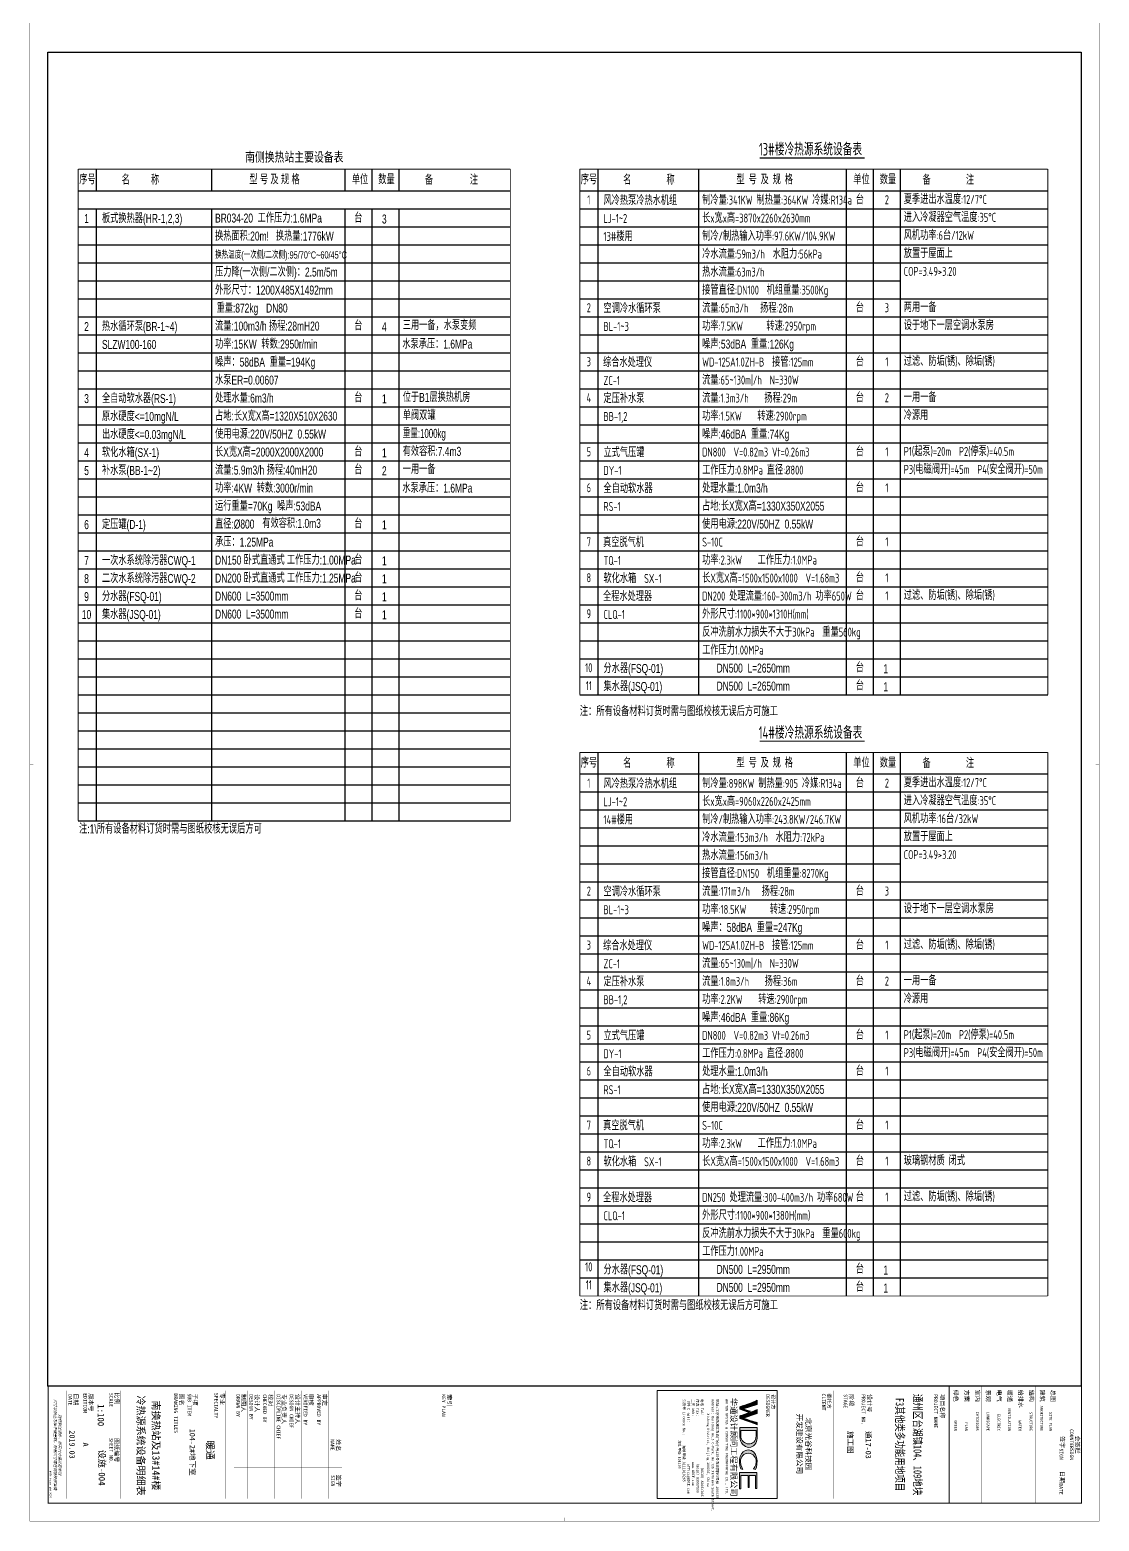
# Model space of a CAD drawing. Extents: x -253824 to 107923, y -224968 to 180578.
# Drawn here: x -79694 to -20289, y -26327 to 56524 of the extents above; entities that cross this region are included whole.
import ezdxf
from ezdxf.enums import TextEntityAlignment as Align

# ---------------------------------------------------------------- set-up
doc = ezdxf.new("R2010")
doc.units = 0
doc.header["$LTSCALE"] = 1000
doc.header["$MEASUREMENT"] = 0
doc.layers.get('0').update_dxf_attribs({"linetype": 'CONTINUOUS'})
doc.layers.get('Defpoints').update_dxf_attribs({"linetype": 'CONTINUOUS'})
for name, color, linetype in [('$0$PUB_TEXT', 7, 'CONTINUOUS'), ('00-风量计算', 6, 'CONTINUOUS'), ('ACS_COM', 7, 'CONTINUOUS'), ('字', 7, 'CONTINUOUS'), ('建筑图名', 5, 'CONTINUOUS')]:
    doc.layers.add(name, color=color, linetype=linetype)
doc.styles.add('$0$华文细黑', font='STXIHEI.TTF', dxfattribs={"height": 10})
doc.styles.add('HZF', font='ros.shx', dxfattribs={"width": 0.75, "bigfont": 'jd.shx'})
doc.styles.get("Standard").update_dxf_attribs({"font": 'ros.shx', "width": 0.75, "bigfont": 'jd.shx'})
doc.styles.add('华文细黑', font='STXIHEI.TTF', dxfattribs={"height": 10})
doc.styles.add('图签信息$0$hwxh', font='STXIHEI.TTF')
doc.styles.add('图签信息$0$华文细黑', font='STXIHEI.TTF', dxfattribs={"height": 10})
doc.styles.add('等高', font='ros1.shx', dxfattribs={"width": 0.7, "bigfont": 'jd.shx'})

# ---------------------------------------------------------------- blocks, each defined once
blk = doc.blocks.new('图框-A1')
for points, const_width in [([(0, 0), (841, 0), (841, 594), (0, 594)], 0.05), ([(766, 584), (25, 584), (25, 10), (766, 10)], 0.5)]:
    blk.add_lwpolyline(points, close=True, dxfattribs=dict(const_width=const_width))
at = {"const_width": 0.05}
for points in [[(420.5, 594), (420.5, 592)], [(0, 297), (2, 297)], [(841, 297), (839, 297)], [(420.5, 0), (420.5, 2)]]:
    blk.add_lwpolyline(points, dxfattribs=at)
blk = doc.blocks.new('图签信息$0$WDCE Copyright200X')
at = {"const_width": 0.016}
blk.add_lwpolyline([(-10.6, 1.26, 1), (-11.4, 1.26, 1)], format="xyb", close=True, dxfattribs=at)
at = {"style": '图签信息$0$华文细黑'}
for s, p in [('WDCE ', (-11.46, 0.5)), ('     Copyright ', (-3.51, 0.5))]:
    blk.add_text(s, height=1, dxfattribs=at).set_placement(p, align=Align.BOTTOM_RIGHT)
blk.add_text('c', height=0.6, dxfattribs=at).set_placement((-11.04, 1.35), align=Align.MIDDLE_CENTER)
blk.add_attdef('200X', text='', height=1, dxfattribs=at).set_placement((-0.45, 0.5), align=Align.BOTTOM_RIGHT)
blk = doc.blocks.new('图签信息$0$logo2')
h = blk.add_hatch(color=7)
h.paths.add_polyline_path([(19.02, -7.36), (15.84, -7.36), (15.84, -3.97), (18.97, -3.97), (18.97, -4.24), (16.46, -4.24), (16.46, -5.45), (18.81, -5.45), (18.81, -5.69), (16.47, -5.69), (16.47, -7.12), (19.02, -7.12)])
edge = h.paths.add_edge_path()
edge.add_spline(control_points=[(15.26, -4.21), (15.26, -4.21), (15.13, -4.65), (15.13, -4.65), (15.13, -4.65), (14.62, -4.1), (13.73, -4.1), (13.04, -4.1), (12.07, -4.54), (12.08, -5.62), (12.08, -6.49), (12.77, -7.16), (13.73, -7.17), (14.66, -7.17), (15.23, -6.68), (15.23, -6.68), (15.23, -6.68), (15.16, -7.11), (15.16, -7.11), (13.63, -7.7), (11.42, -7.29), (11.41, -5.64), (11.4, -3.72), (14.16, -3.66), (15.26, -4.21)], knot_values=[0, 0, 0, 0, 1, 1, 1, 2, 2, 2, 3, 3, 3, 4, 4, 4, 5, 5, 5, 6, 6, 6, 7, 7, 7, 8, 8, 8, 8], degree=3, periodic=0)
edge = h.paths.add_edge_path(flags=16)
edge.add_spline(control_points=[(10.23, -5.57), (10.23, -5.16), (10.12, -4.83), (9.9, -4.58), (9.63, -4.27), (9.23, -4.12), (8.69, -4.12), (8.69, -4.12), (7.64, -4.12), (7.64, -4.12), (7.64, -4.12), (7.64, -7.1), (7.64, -7.1), (7.64, -7.1), (8.66, -7.1), (8.66, -7.1), (9.13, -7.1), (9.52, -6.93), (9.82, -6.6), (10.09, -6.31), (10.23, -5.96), (10.23, -5.57)], knot_values=[0, 0, 0, 0, 1, 1, 1, 2, 2, 2, 3, 3, 3, 4, 4, 4, 5, 5, 5, 6, 6, 6, 7, 7, 7, 7], degree=3, periodic=0)
edge = h.paths.add_edge_path()
edge.add_spline(control_points=[(10.92, -5.51), (10.92, -5.96), (10.72, -6.37), (10.34, -6.72), (9.92, -7.1), (9.41, -7.29), (8.82, -7.29), (8.82, -7.29), (7.03, -7.29), (7.03, -7.29), (7.03, -7.29), (7.03, -3.92), (7.03, -3.92), (7.03, -3.92), (9.1, -3.92), (9.1, -3.92), (9.59, -3.92), (10.01, -4.06), (10.36, -4.34), (10.73, -4.64), (10.92, -5.03), (10.92, -5.51)], knot_values=[0, 0, 0, 0, 1, 1, 1, 2, 2, 2, 3, 3, 3, 4, 4, 4, 5, 5, 5, 6, 6, 6, 7, 7, 7, 7], degree=3, periodic=0)
at = {"lineweight": 0}
blk.add_lwpolyline([(19.02, -7.36), (15.84, -7.36), (15.84, -3.97), (18.97, -3.97), (18.97, -4.24), (16.46, -4.24), (16.46, -5.45), (18.81, -5.45), (18.81, -5.69), (16.47, -5.69), (16.47, -7.12), (19.02, -7.12), (19.02, -7.36)], dxfattribs=at)
for points, knots in [([(10.92, -5.51), (10.92, -5.96), (10.72, -6.37), (10.34, -6.72), (9.92, -7.1), (9.41, -7.29), (8.82, -7.29), (8.82, -7.29), (7.03, -7.29), (7.03, -7.29), (7.03, -7.29), (7.03, -3.92), (7.03, -3.92), (7.03, -3.92), (9.1, -3.92), (9.1, -3.92), (9.59, -3.92), (10.01, -4.06), (10.36, -4.34), (10.73, -4.64), (10.92, -5.03), (10.92, -5.51)], [0, 0, 0, 0, 1, 1, 1, 2, 2, 2, 3, 3, 3, 4, 4, 4, 5, 5, 5, 6, 6, 6, 7, 7, 7, 7]), ([(10.23, -5.57), (10.23, -5.16), (10.12, -4.83), (9.9, -4.58), (9.63, -4.27), (9.23, -4.12), (8.69, -4.12), (8.69, -4.12), (7.64, -4.12), (7.64, -4.12), (7.64, -4.12), (7.64, -7.1), (7.64, -7.1), (7.64, -7.1), (8.66, -7.1), (8.66, -7.1), (9.13, -7.1), (9.52, -6.93), (9.82, -6.6), (10.09, -6.31), (10.23, -5.96), (10.23, -5.57)], [0, 0, 0, 0, 1, 1, 1, 2, 2, 2, 3, 3, 3, 4, 4, 4, 5, 5, 5, 6, 6, 6, 7, 7, 7, 7]), ([(15.26, -4.21), (15.26, -4.21), (15.13, -4.65), (15.13, -4.65), (15.13, -4.65), (14.62, -4.1), (13.73, -4.1), (13.04, -4.1), (12.07, -4.54), (12.08, -5.62), (12.08, -6.49), (12.77, -7.16), (13.73, -7.17), (14.66, -7.17), (15.23, -6.68), (15.23, -6.68), (15.23, -6.68), (15.16, -7.11), (15.16, -7.11), (13.63, -7.7), (11.42, -7.29), (11.41, -5.64), (11.4, -3.72), (14.16, -3.66), (15.26, -4.21)], [0, 0, 0, 0, 1, 1, 1, 2, 2, 2, 3, 3, 3, 4, 4, 4, 5, 5, 5, 6, 6, 6, 7, 7, 7, 8, 8, 8, 8])]:
    blk.add_open_spline(points, degree=3, knots=knots, dxfattribs=at)
blk = doc.blocks.new('图签信息$0$logo1')
h = blk.add_hatch(color=8)
edge = h.paths.add_edge_path()
edge.add_spline(control_points=[(3.86, -5.21), (3.63, -5.88), (3.39, -6.56), (3.39, -6.56), (3.39, -6.56), (2.5, -3.91), (2.5, -3.91), (2.5, -3.91), (1.8, -3.91), (1.69, -3.91), (2.02, -4.39), (2.95, -7.27), (2.95, -7.27), (2.95, -7.27), (3.44, -7.27), (3.44, -7.27), (3.44, -7.27), (4.03, -5.66), (4.03, -5.66), (4.03, -5.66), (3.86, -5.21), (3.86, -5.21)], knot_values=[0, 0, 0, 0, 1, 1, 1, 2, 2, 2, 3, 3, 3, 4, 4, 4, 5, 5, 5, 6, 6, 6, 7, 7, 7, 7], degree=3, periodic=0)
h = blk.add_hatch(color=7)
edge = h.paths.add_edge_path()
edge.add_spline(control_points=[(6.04, -3.91), (6.09, -4.1), (5.2, -6.56), (5.2, -6.56), (5.2, -6.56), (4.3, -3.91), (4.3, -3.91), (4.3, -3.91), (3.6, -3.91), (3.49, -3.91), (3.82, -4.39), (4.75, -7.27), (4.75, -7.27), (4.75, -7.27), (5.24, -7.27), (5.24, -7.27), (5.24, -7.27), (6.33, -4.3), (6.33, -4.3), (6.33, -4.3), (6.48, -3.91), (6.48, -3.91), (6.48, -3.91), (6.21, -3.91), (6.04, -3.91)], knot_values=[0, 0, 0, 0, 1, 1, 1, 2, 2, 2, 3, 3, 3, 4, 4, 4, 5, 5, 5, 6, 6, 6, 7, 7, 7, 8, 8, 8, 8], degree=3, periodic=0)
at = {"color": 8, "lineweight": 0}
blk.add_open_spline([(3.86, -5.21), (3.63, -5.88), (3.39, -6.56), (3.39, -6.56), (3.39, -6.56), (2.5, -3.91), (2.5, -3.91), (2.5, -3.91), (1.8, -3.91), (1.69, -3.91), (2.02, -4.39), (2.95, -7.27), (2.95, -7.27), (2.95, -7.27), (3.44, -7.27), (3.44, -7.27), (3.44, -7.27), (4.03, -5.66), (4.03, -5.66), (4.03, -5.66), (3.86, -5.21), (3.86, -5.21)], degree=3, knots=[0, 0, 0, 0, 1, 1, 1, 2, 2, 2, 3, 3, 3, 4, 4, 4, 5, 5, 5, 6, 6, 6, 7, 7, 7, 7], dxfattribs=at)
at = {"lineweight": 0}
blk.add_open_spline([(6.04, -3.91), (6.09, -4.1), (5.2, -6.56), (5.2, -6.56), (5.2, -6.56), (4.3, -3.91), (4.3, -3.91), (4.3, -3.91), (3.6, -3.91), (3.49, -3.91), (3.82, -4.39), (4.75, -7.27), (4.75, -7.27), (4.75, -7.27), (5.24, -7.27), (5.24, -7.27), (5.24, -7.27), (6.33, -4.3), (6.33, -4.3), (6.33, -4.3), (6.48, -3.91), (6.48, -3.91), (6.48, -3.91), (6.21, -3.91), (6.04, -3.91)], degree=3, knots=[0, 0, 0, 0, 1, 1, 1, 2, 2, 2, 3, 3, 3, 4, 4, 4, 5, 5, 5, 6, 6, 6, 7, 7, 7, 8, 8, 8, 8], dxfattribs=at)
blk.add_blockref('图签信息$0$logo2', (0, 0))
blk = doc.blocks.new('图签信息$0$时间-logo')
at = {"layer": 'Defpoints', "lineweight": 0}
blk.add_lwpolyline([(0, -23.46), (-21.17, -23.46), (-21.17, 0), (0, 0), (0, -23.46)], dxfattribs=at)
blk.add_blockref('图签信息$0$logo1', (-20.97, 0))
at = {"style": '图签信息$0$hwxh'}
for s, height, p in [('华通设计顾问工程有限公司 ', 1.15, (-19.73, -9.05)), ('WALTON DESIGN & CONSULTING ENGINEERING CO., LTD.', 0.5, (-19.5, -10.1)), ('地址:北京市西城区西直门南小街135号西派国际3号楼 100035', 0.5, (-19.48, -11.94)), ('电话 Tel：                        （8610）83957395 ', 0.5, (-19.56, -14.91)), ('Address: Building No.3 C-Park, No.135 Xizhimen South Street, ', 0.47, (-19.48, -12.83)), ('Xicheng District, Beijing 100035, China ', 0.47, (-16.69, -13.72)), ('传真 Fax：                      （8610）83957590 ', 0.5, (-19.48, -15.8)), ('主页 Web：                      www.WDCE.com ', 0.5, (-19.48, -16.69)), ('邮件 E-mail：                    office@WDCE.com ', 0.5, (-19.48, -17.58)), ('资质号 Licence No.：    建筑甲级 A111010265 ', 0.5, (-19.48, -18.47)), ('   规划甲级 101195', 0.5, (-12.6, -19.36))]:
    blk.add_text(s, height=height, dxfattribs=at).set_placement(p)
blk = doc.blocks.new('图签信息')
at = {"const_width": 0.5}
for points in [[(-65, 574), (-65, 500.5), (0, 500.5), (0, 574)], [(-65, 0), (0, 0), (0, 500.5), (-65, 500.5)]]:
    blk.add_lwpolyline(points, close=True, dxfattribs=at)
at = {"const_width": 0.05}
for points in [[(-65, 566.5), (0, 566.5)], [(-39.14, 566.5), (-39.14, 500.5)], [(-19.1, 566.5), (-19.1, 500.5)], [(-65, 560.5), (0, 560.5)], [(-65, 554.5), (0, 554.5)], [(-65, 548.5), (0, 548.5)], [(-65, 542.5), (0, 542.5)], [(-65, 536.5), (0, 536.5)], [(-65, 530.5), (0, 530.5)], [(-65, 524.5), (0, 524.5)], [(-65, 518.5), (0, 518.5)], [(-65, 512.5), (0, 512.5)], [(-65, 512.5), (0, 512.5)], [(-65, 506.5), (0, 506.5)], [(-65, 500.5), (0, 500.5)], [(-62.5, 450.87), (-2.5, 450.87)], [(-62.5, 440.87), (-2.5, 440.87)], [(-2.5, 407.85), (-2.5, 436.12), (-62.5, 436.12), (-62.5, 407.85)], [(-62.5, 407.85), (-2.5, 407.85)], [(-62.5, 404.92), (-62.5, 227.83)], [(-62.5, 404.92), (-2.5, 404.92)], [(-62.5, 227.83), (-2.5, 227.83), (-2.5, 404.92)], [(-57.5, 338.36), (-7.5, 338.36)], [(-57.5, 288.83), (-7.5, 288.83)], [(-57.5, 234.85), (-7.5, 234.85)], [(-62.5, 227.83), (-2.5, 227.83)], [(-62.5, 217.74), (-2.5, 217.74)], [(-62.5, 103.26), (-2.5, 103.26), (-2.5, 163.26), (-62.5, 163.26), (-62.5, 103.26)], [(-37.5, 163.26), (-37.5, 103.26)], [(-20, 163.26), (-20, 103.26)], [(-62.5, 155.76), (-2.5, 155.76)], [(-62.5, 148.26), (-2.5, 148.26)], [(-62.5, 140.76), (-2.5, 140.76)], [(-62.5, 133.26), (-2.5, 133.26)], [(-62.5, 125.76), (-2.5, 125.76)], [(-62.5, 118.26), (-2.5, 118.26)], [(-62.5, 110.76), (-2.5, 110.76)], [(-62.5, 98.5), (-2.5, 98.5), (-2.5, 10), (-62.5, 10), (-62.5, 98.5)], [(-62.5, 83.5), (-2.5, 83.5)], [(-62.5, 76), (-2.5, 76)], [(-62.5, 40), (-2.5, 40)], [(-37.5, 40), (-37.5, 26)], [(-62.5, 26), (-2.5, 26)], [(-62.5, 18), (-2.5, 18)]]:
    blk.add_lwpolyline(points, dxfattribs=at)
at = {"ltscale": 0.001, "xscale": 2.834689937531525, "yscale": 2.834689937531525, "zscale": 2.834689937531525}
blk.add_blockref('图签信息$0$时间-logo', (-2.5, 404.92), dxfattribs=at)
blk.add_blockref('图签信息$0$WDCE Copyright200X', (-2.5, 0)).add_auto_attribs({'200X': '2007'})
at = {"style": '图签信息$0$华文细黑'}
for s, height, p in [('会签栏', 2.4, (-32.5, 573)), ('COUNTERSIGN', 2, (-32.5, 569.6))]:
    blk.add_text(s, height=height, dxfattribs=at).set_placement(p, align=Align.TOP_CENTER)
for s, height, p in [('签字', 2.4, (-37.22, 564.63)), ('SIGN', 2, (-30.32, 563.88)), ('日期', 2.4, (-17.79, 564.58)), ('DATE', 2, (-10.96, 563.7)), ('总图', 2.4, (-63, 559.5)), ('结构', 2.4, (-63, 547.5)), ('建筑', 2.4, (-63, 553.5)), ('给排水', 2.4, (-63, 541.5)), ('暖通', 2.4, (-63, 535.5)), ('景观', 2.4, (-63, 523.5)), ('电气', 2.4, (-63, 529.5)), ('室内', 2.4, (-63, 517.5)), ('绿色', 2.4, (-63, 505.5)), ('方案', 2.4, (-63, 511.5)), ('项目名称', 2.4, (-60.5, 498)), ('PROJECT NAME', 2, (-60.5, 494.08)), ('设计号', 2.4, (-60.54, 457.48)), ('PROJECT NO.', 2, (-60.5, 453.97)), ('阶段', 2.4, (-60.5, 447.47)), ('STAGE', 2, (-60.5, 443.97)), ('委托方', 2, (-60.9, 434.86)), ('CLIENT', 2, (-60.9, 431.86)), ('设计方', 2, (-60.5, 403.83)), ('DESIGNER', 2, (-60.5, 400.83)), ('索引', 2.4, (-60.5, 224.14)), ('KEY PLAN', 2, (-60.5, 220.74)), ('姓名', 2.4, (-35.5, 162.47)), ('NAME', 2, (-35.5, 158.96)), ('签字', 2.4, (-15.81, 162.57)), ('SIGN', 2, (-15.5, 159.2)), ('审定', 2.4, (-60.73, 154.81)), ('APPROVED BY', 2, (-60.5, 151.44)), ('审核', 2.4, (-60.95, 147.29)), ('VERIFIED BY', 2, (-60.5, 143.91)), ('设计主持人', 2.4, (-60.68, 139.76)), ('专业负责人', 2.4, (-60.67, 132.26)), ('DESIGN CHIEF', 2, (-60.5, 136.19)), ('校对', 2.4, (-60.5, 124.76)), ('DISCIPLINE CHIEF', 2, (-60.5, 128.98)), ('CHECKED BY', 2, (-60.5, 121.37)), ('设计人', 2.4, (-60.5, 117.26)), ('制图人', 2.4, (-60.61, 109.76)), ('DESIGN BY', 2, (-60.5, 113.83)), ('DRAWN BY', 2, (-60.5, 106.5)), ('SPECIALTY', 2, (-61.23, 94.38)), ('专业', 2.4, (-61.23, 97.93)), ('子项', 2.4, (-60.88, 82.92)), ('SUB ITEM', 2, (-60.88, 79.5)), ('图名', 2.4, (-60.91, 75.41)), ('DRAWING TITLES', 2, (-60.91, 72)), ('比例', 2.4, (-61.56, 39.42)), ('SCALE', 2, (-61.19, 36)), ('SHEET NO.', 2, (-36.1, 36)), ('图纸编号', 2.4, (-36.1, 39.32)), ('版本号', 2.4, (-61, 25.03)), ('EDITION', 2, (-61.06, 21.61)), ('日期', 2.4, (-61, 16.68)), ('DATE', 2, (-60.5, 13.26))]:
    blk.add_text(s, height=height, dxfattribs=at).set_placement(p, align=Align.TOP_LEFT)
for s, p in [('SITE PLAN', (-40.06, 557.7)), ('ARCHITECTURE', (-40.06, 552.7)), ('STRUCTURE', (-40.06, 546.7)), ('WATER', (-40.06, 540.7)), ('VENTILATION', (-40.06, 534.7)), ('LANDSCAPE', (-40.14, 522.89)), ('ELECTRIC', (-40.14, 528.89)), ('INTERIORS', (-40.14, 516.89)), ('PLAN', (-40.14, 510.89)), ('GREEN', (-40.14, 504.89))]:
    blk.add_text(s, height=1.5, dxfattribs=at).set_placement(p, align=Align.TOP_RIGHT)
at = {"color": 4, "style": '图签信息$0$华文细黑', "width": 0.75}
for s, p in [('通州区台湖镇104、109地块', (-32.5, 480.78)), ('F3其他类多功能用地项目', (-32.5, 470.91))]:
    blk.add_text(s, height=4.5, dxfattribs=at).set_placement(p, align=Align.CENTER)
at = {"color": 4, "style": '图签信息$0$华文细黑'}
for s, p in [('A', (-32.53, 19.4)), ('2019.03', (-32.53, 11.84))]:
    blk.add_text(s, height=3, dxfattribs=at).set_placement(p, align=Align.CENTER)
at = {"style": '图签信息$0$华文细黑', "oblique": 20}
for s, p in [('尺寸以标注为准不得量取，所有尺寸需在现场校核准确', (-32.5, 4)), ('除特别注明外，所有尺寸是以毫米制', (-32.5, 6.5))]:
    blk.add_text(s, height=1.5, dxfattribs=at).set_placement(p, align=Align.MIDDLE_CENTER)
at = {"color": 4, "ltscale": 0.001, "char_height": 3, "width": 58.4895, "style": '图签信息$0$华文细黑'}
for s, insert, attachment_point in [('通17-03', (-40.06, 455.51), 4), ('施工图', (-40.06, 445.51), 4), ('北京光谷科技园\\P开发建设有限公司', (-32.9, 419.71), 5)]:
    blk.add_mtext(s, dxfattribs=dict(at, insert=insert, attachment_point=attachment_point))
blk = doc.blocks.new('图签-A1')
at = {"color": 2}
blk.add_blockref('图签信息', (0, 0), dxfattribs=at)

msp = doc.modelspace()

# ---------------------------------------------------------------- linework, layer by layer
at = {"color": 7}
for p, q in [((-76003, 48788), (-76003, 47588)), ((-69603, 48788), (-69603, 47588)), ((-62203, 48788), (-62203, 47588)), ((-60700, 48788), (-60700, 47588)), ((-59200, 48788), (-59200, 47588))]:
    msp.add_line(p, q, dxfattribs=at)
for p, q in [((-48143, 48788), (-48143, 47588)), ((-42543, 48788), (-42543, 47588)), ((-34343, 48788), (-34343, 47588)), ((-32841, 48788), (-32841, 47588)), ((-31341, 48788), (-31341, 47588)), ((-49143, 47588), (-23141, 47588)), ((-49143, 47588), (-23141, 47588)), ((-49143, 47588), (-23141, 47588)), ((-49143, 47588), (-23141, 47588)), ((-49143, 47588), (-23141, 47588)), ((-49143, 47588), (-23141, 47588)), ((-48143, 47588), (-48143, 19588)), ((-42543, 47588), (-42543, 19588)), ((-34343, 47588), (-34343, 19588)), ((-32841, 47588), (-32841, 19588)), ((-31341, 47588), (-31341, 19588)), ((-77003, 46588), (-53000, 46588)), ((-76003, 46588), (-76003, 12588)), ((-69603, 46588), (-69603, 12588)), ((-62203, 46588), (-62203, 12588)), ((-60700, 46588), (-60700, 12588)), ((-59200, 46588), (-59200, 12588)), ((-49143, 46588), (-23141, 46588)), ((-77003, 45588), (-53000, 45588)), ((-49143, 45588), (-23141, 45588)), ((-77003, 44588), (-53000, 44588)), ((-49143, 44588), (-23141, 44588)), ((-77003, 43588), (-53000, 43588)), ((-49143, 43588), (-23141, 43588)), ((-77003, 42588), (-53000, 42588)), ((-49143, 42588), (-31341, 42588)), ((-49143, 42588), (-31341, 42588)), ((-77003, 41588), (-53000, 41588)), ((-77003, 40588), (-53000, 40588)), ((-49143, 40588), (-23141, 40588)), ((-77003, 39588), (-53000, 39588)), ((-49143, 39588), (-23141, 39588)), ((-77003, 38588), (-53000, 38588)), ((-49143, 38588), (-23141, 38588)), ((-77003, 37588), (-53000, 37588)), ((-77003, 37588), (-53000, 37588)), ((-49143, 37588), (-23141, 37588)), ((-49143, 37588), (-23141, 37588)), ((-77003, 36588), (-53000, 36588)), ((-49143, 36588), (-23141, 36588)), ((-77003, 35588), (-53000, 35588)), ((-49143, 35588), (-23141, 35588)), ((-77003, 34588), (-53000, 34588)), ((-49143, 34588), (-23141, 34588)), ((-77003, 33588), (-53000, 33588)), ((-49143, 33588), (-23141, 33588)), ((-77003, 32588), (-53000, 32588)), ((-49143, 32588), (-23141, 32588)), ((-49143, 32588), (-23141, 32588)), ((-77003, 31588), (-53000, 31588)), ((-49143, 31588), (-23141, 31588)), ((-77003, 30588), (-53000, 30588)), ((-49143, 30588), (-23141, 30588)), ((-77003, 29588), (-53000, 29588)), ((-49143, 29588), (-23141, 29588)), ((-77003, 28588), (-53000, 28588)), ((-49143, 28588), (-23141, 28588)), ((-77003, 27588), (-53000, 27588)), ((-77003, 27588), (-53000, 27588)), ((-49143, 27588), (-23141, 27588)), ((-49143, 27588), (-23141, 27588)), ((-77003, 26588), (-53000, 26588)), ((-49143, 26588), (-23141, 26588)), ((-77003, 25588), (-53000, 25588)), ((-49143, 25588), (-23141, 25588)), ((-77003, 24588), (-53000, 24588)), ((-49143, 24588), (-23141, 24588)), ((-77003, 23588), (-53000, 23588)), ((-77003, 23588), (-53000, 23588)), ((-77003, 23588), (-53000, 23588)), ((-77003, 23588), (-53000, 23588)), ((-49143, 23588), (-23141, 23588)), ((-77003, 22588), (-53000, 22588)), ((-49143, 22588), (-23141, 22588)), ((-77003, 21588), (-53000, 21588)), ((-49143, 21588), (-23141, 21588)), ((-77003, 20588), (-53000, 20588)), ((-77003, 20588), (-53000, 20588)), ((-49143, 20588), (-23141, 20588)), ((-77003, 19588), (-53000, 19588)), ((-49143, 19588), (-23141, 19588)), ((-77003, 18588), (-53000, 18588)), ((-77003, 17588), (-53000, 17588)), ((-77003, 17588), (-53000, 17588)), ((-77003, 17588), (-53000, 17588)), ((-77003, 16588), (-53000, 16588)), ((-48143, 16383), (-48143, 15183)), ((-42543, 16383), (-42543, 15183)), ((-34343, 16383), (-34343, 15183)), ((-32841, 16383), (-32841, 15183)), ((-31341, 16383), (-31341, 15183)), ((-77003, 15588), (-53000, 15588)), ((-49143, 15183), (-23141, 15183)), ((-49143, 15183), (-23141, 15183)), ((-49143, 15183), (-23141, 15183)), ((-49143, 15183), (-23141, 15183)), ((-49143, 15183), (-23141, 15183)), ((-49143, 15183), (-23141, 15183)), ((-48143, 15183), (-48143, -13817)), ((-42543, 15183), (-42543, -13817)), ((-34343, 15183), (-34343, -13817)), ((-32841, 15183), (-32841, -13817)), ((-31341, 15183), (-31341, -13817)), ((-77003, 14588), (-53000, 14588)), ((-77003, 14588), (-53000, 14588)), ((-49143, 14183), (-23141, 14183)), ((-77003, 13588), (-53000, 13588)), ((-77003, 12588), (-53000, 12588)), ((-49143, 13183), (-23141, 13183)), ((-49143, 12183), (-23141, 12183)), ((-49143, 11183), (-23141, 11183)), ((-49143, 10183), (-31341, 10183)), ((-49143, 10183), (-31341, 10183)), ((-49143, 8183), (-23141, 8183)), ((-49143, 7183), (-23141, 7183)), ((-49143, 6183), (-23141, 6183)), ((-49143, 5183), (-23141, 5183)), ((-49143, 5183), (-23141, 5183)), ((-49143, 4183), (-23141, 4183)), ((-49143, 3183), (-23141, 3183)), ((-49143, 2183), (-23141, 2183)), ((-49143, 1183), (-23141, 1183)), ((-49143, 183), (-23141, 183)), ((-49143, 183), (-23141, 183)), ((-49143, -817), (-23141, -817)), ((-49143, -1817), (-23141, -1817)), ((-49143, -2817), (-23141, -2817)), ((-49143, -3817), (-23141, -3817)), ((-49143, -4817), (-23141, -4817)), ((-49143, -4817), (-23141, -4817)), ((-49143, -5817), (-23141, -5817)), ((-49143, -6817), (-23141, -6817)), ((-49143, -7817), (-23141, -7817)), ((-49143, -8817), (-23141, -8817)), ((-49143, -9817), (-23141, -9817)), ((-49143, -10817), (-23141, -10817)), ((-49143, -11817), (-23141, -11817)), ((-49143, -11817), (-23141, -11817)), ((-49143, -12817), (-23141, -12817)), ((-49143, -12817), (-23141, -12817))]:
    msp.add_line(p, q)
at = {"color": 2}
for p, q in [((-77003, 47588), (-53000, 47588)), ((-77003, 46588), (-53000, 46588))]:
    msp.add_line(p, q, dxfattribs=at)
at = {"color": 1}
for p, q in [((-49143, 41588), (-23141, 41588)), ((-49143, 9183), (-23141, 9183))]:
    msp.add_line(p, q, dxfattribs=at)
at = {"color": 1, "const_width": 50}
for points in [[(-77003, 48788), (-77003, 47588)], [(-53000, 48788), (-77003, 48788)], [(-53000, 47588), (-53000, 48788)], [(-23141, 48788), (-49143, 48788)], [(-49143, 48788), (-49143, 47588)], [(-23141, 47588), (-23141, 48788)], [(-23141, 42588), (-23141, 47588)], [(-77003, 46588), (-77003, 12588)], [(-53000, 46588), (-53000, 12588)], [(-23141, 27588), (-23141, 42588)], [(-23141, 19588), (-23141, 27588)], [(-49143, 19588), (-23141, 19588)], [(-53000, 12588), (-77003, 12588)]]:
    msp.add_lwpolyline(points, dxfattribs=at)
at = {"color": 2, "const_width": 50}
for points in [[(-77003, 47588), (-77003, 46588)], [(-53000, 46588), (-53000, 47588)]]:
    msp.add_lwpolyline(points, dxfattribs=at)
at = {"color": 1, "const_width": 50, "elevation": 0}
for points in [[(-49143, 47588), (-49143, 19588)], [(-49143, 29588), (-49143, 19588)], [(-23141, 16383), (-49143, 16383)], [(-49143, 16383), (-49143, 15183)], [(-23141, 15183), (-23141, 16383)], [(-49143, 15183), (-49143, -13817)], [(-23141, 10183), (-23141, 15183)], [(-23141, -4817), (-23141, 10183)], [(-49143, -2817), (-49143, -13817)], [(-23141, -13817), (-23141, -4817)], [(-49143, -13817), (-23141, -13817)]]:
    msp.add_lwpolyline(points, dxfattribs=at)
at = {"layer": '00-风量计算'}
msp.add_lwpolyline([(-21291, 55276), (-21291, -18824), (-78691, -18824), (-78691, 55276)], close=True, dxfattribs=at)
at = {"layer": 'ACS_COM', "color": 1}
msp.add_line((-77003, 47588), (-53000, 47588), dxfattribs=at)
at = {"layer": 'ACS_COM', "const_width": 60, "elevation": -3000}
for points in [[(-39147, 49405), (-33321, 49405)], [(-39147, 17000), (-33321, 17000)]]:
    msp.add_lwpolyline(points, dxfattribs=at)

# ---------------------------------------------------------------- block references
at = {"xscale": 100, "yscale": 100, "zscale": 100, "rotation": 270}
for name, p in [('图框-A1', (-79691, 57776)), ('图签-A1', (-78676, -25324))]:
    msp.add_blockref(name, p, dxfattribs=at)

# ---------------------------------------------------------------- texts
at = {"layer": '$0$PUB_TEXT', "style": '$0$华文细黑'}
for s, height, p in [('冷热源系统设备明细表', 407.8, (-73727, -19347)), ('南换热站及13#14#楼', 407.75, (-72886, -19619))]:
    msp.add_text(s, height=height, rotation=270, dxfattribs=at).set_placement(p)
at = {"color": 6, "width": 0.7}
msp.add_text('南侧换热站主要设备表', height=600, dxfattribs=at).set_placement((-65002, 49441), align=Align.MIDDLE_CENTER)
msp.add_text('序号', height=500, dxfattribs=at).set_placement((-76492, 47952), align=Align.CENTER)
for s, p in [('名         称', (-74592, 47931)), ('型 号 及 规 格', (-67498, 47951)), ('单位', (-61806, 47951)), ('数量', (-60337, 47950)), (' 备', (-57879, 47928)), ('注', (-55251, 47928)), ('流量:100m3/h 扬程:28mH20', (-69402, 39817)), ('一次水系统除污器CWQ-1', (-75685, 26796)), ('二次水系统除污器CWQ-2', (-75685, 25796)), ('分水器(FSQ-01)', (-75685, 24796)), ('集水器(JSQ-01)', (-75685, 23796)), ('分水器(FSQ-01)', (-47825, 20796)), ('集水器(JSQ-01)', (-47825, 19796)), ('分水器(FSQ-01)', (-47825, -12609)), ('集水器(JSQ-01)', (-47825, -13609))]:
    msp.add_text(s, height=500, dxfattribs=at).set_placement(p)
at = {"color": 6, "style": '等高', "width": 0.7}
for p in [(-48632, 47952), (-48632, 15547)]:
    msp.add_text('序号', height=500, dxfattribs=at).set_placement(p, align=Align.CENTER)
for s, p in [('名         称', (-46733, 47931)), ('型 号 及 规 格', (-40439, 47951)), ('单位', (-33946, 47951)), ('数量', (-32478, 47950)), (' 备', (-30320, 47928)), ('注', (-27691, 47928)), ('名         称', (-46733, 15526)), ('型 号 及 规 格', (-40439, 15546)), ('单位', (-33946, 15546)), ('数量', (-32478, 15545)), (' 备', (-30320, 15523)), ('注', (-27691, 15523)), ('长x宽x高=9060x2260x2425mm', (-42343, 13412)), ('接管直径:DN150  机组重量:8270Kg', (-42343, 9412))]:
    msp.add_text(s, height=500, dxfattribs=at).set_placement(p)
at = {"width": 0.7}
for s, style, p in [('1', '等高', (-48640, 46835)), ('台', '等高', (-33583, 46834)), ('2', '等高', (-32083, 46834)), ('1', 'HZF', (-76543, 45788)), ('2', '等高', (-48640, 40835)), ('台', '等高', (-33583, 40834)), ('3', '等高', (-32083, 40834)), ('2', 'HZF', (-76543, 39788)), ('3', '等高', (-48640, 37835)), ('台', '等高', (-33583, 37834)), ('1', '等高', (-32083, 37834)), ('3', 'HZF', (-76543, 35788)), ('4', '等高', (-48640, 35835)), ('台', '等高', (-33583, 35834)), ('2', '等高', (-32083, 35834)), ('4', 'HZF', (-76543, 32788)), ('5', '等高', (-48640, 32835)), ('台', '等高', (-33583, 32834)), ('1', '等高', (-32083, 32834)), ('5', 'HZF', (-76543, 31788)), ('6', '等高', (-48640, 30835)), ('台', '等高', (-33583, 30834)), ('1', '等高', (-32083, 30834)), ('6', 'HZF', (-76543, 28788)), ('7', '等高', (-48640, 27835)), ('台', '等高', (-33583, 27834)), ('1', '等高', (-32083, 27834)), ('7', 'HZF', (-76543, 26788)), ('8', 'HZF', (-76543, 25788)), ('8', '等高', (-48640, 25835)), ('台', '等高', (-33583, 25834, 0)), ('1', '等高', (-32083, 25834, 0)), ('9', 'HZF', (-76543, 24788)), ('台', '等高', (-33583, 24834)), ('1', '等高', (-32083, 24834, 0)), ('10', 'HZF', (-76543, 23788)), ('9', '等高', (-48640, 23835)), ('10', '等高', (-48640, 20835)), ('11', '等高', (-48640, 19835)), ('1', '等高', (-48640, 14430)), ('台', '等高', (-33583, 14429)), ('2', '等高', (-32083, 14429)), ('2', '等高', (-48640, 8430)), ('台', '等高', (-33583, 8429)), ('3', '等高', (-32083, 8429)), ('3', '等高', (-48640, 5430)), ('台', '等高', (-33583, 5429)), ('1', '等高', (-32083, 5429)), ('4', '等高', (-48640, 3430)), ('台', '等高', (-33583, 3429)), ('2', '等高', (-32083, 3429)), ('5', '等高', (-48640, 430)), ('台', '等高', (-33583, 429)), ('1', '等高', (-32083, 429)), ('6', '等高', (-48640, -1570)), ('台', '等高', (-33583, -1571)), ('1', '等高', (-32083, -1571)), ('7', '等高', (-48640, -4570)), ('台', '等高', (-33583, -4571)), ('1', '等高', (-32083, -4571)), ('8', '等高', (-48640, -6570)), ('台', '等高', (-33583, -6571, 0)), ('1', '等高', (-32083, -6571, 0)), ('9', '等高', (-48640, -8570)), ('台', '等高', (-33583, -8571)), ('1', '等高', (-32083, -8571)), ('10', '等高', (-48640, -12448)), ('11', '等高', (-48640, -13448))]:
    msp.add_text(s, height=500, dxfattribs=dict(at, style=style)).set_placement(p, align=Align.CENTER)
for s, height, style, p in [('风冷热泵冷热水机组', 500, '等高', (-47825, 46796)), ('制冷量:341KW 制热量:364KW 冷媒:R134a', 500, '等高', (-42343, 46817)), ('夏季进出水温度:12/7%%DC', 500, '等高', (-31144, 46856)), ('进入冷凝器空气温度:35%%DC', 500, '等高', (-31144, 45856)), ('LJ-1~2', 500, '等高', (-47825, 45796)), ('长x宽x高=3870x2260x2630mm', 500, '等高', (-42343, 45817)), ('13#楼用', 500, '等高', (-47825, 44796)), ('制冷/制热输入功率:97.6KW/104.9KW', 500, '等高', (-42343, 44817)), ('风机功率:6台/12kW', 500, '等高', (-31144, 44856)), ('冷水流量:59m3/h  水阻力:56kPa', 500, '等高', (-42343, 43817)), ('放置于屋面上', 500, '等高', (-31144, 43856)), ('热水流量:63m3/h  ', 500, '等高', (-42343, 42817)), ('COP=3.49>3.20', 500, '等高', (-31144, 42856)), ('接管直径:DN100  机组重量:3500Kg', 500, '等高', (-42343, 41817)), ('流量:65m3/h   扬程:28m ', 500, '等高', (-42343, 40817)), ('两用一备', 500, '等高', (-31144, 40856)), ('BL-1~3', 500, '等高', (-47825, 39796)), ('功率:7.5KW      转速:2950rpm', 500, '等高', (-42343, 39817)), ('设于地下一层空调水泵房', 500, '等高', (-31144, 39856)), ('综合水处理仪', 500, '等高', (-47850, 37799)), ('WD-125A1.0ZH-B  接管:125mm', 500, '等高', (-42343, 37817)), ('过滤、防垢(锈)、除垢(锈)', 500, '等高', (-31144, 37856)), ('ZC-1', 500, '等高', (-47825, 36796)), ('流量:65~130m|/h  N=330W', 500, '等高', (-42343, 36817)), ('流量:1.3m3/h    扬程:29m', 500, '等高', (-42343, 35817)), ('一用一备', 500, '等高', (-31144, 35856)), ('BB-1,2', 500, '等高', (-47825, 34796)), ('功率:1.5KW    转速:2900rpm', 500, '等高', (-42343, 34817)), ('冷源用', 500, '等高', (-31144, 34856)), ('DN800  V=0.82m3 Vt=0.26m3', 500, '等高', (-42343, 32817, 0)), ('P1(起泵)=20m  P2(停泵)=40.5m  ', 500, '等高', (-31144, 32856, 0)), ('工作压力:0.8MPa 直径:%%C800', 500, '等高', (-42343, 31817, 0)), ('P3(电磁阀开)=45m  P4(安全阀开)=50m ', 500, '等高', (-31144, 31856, 0)), ('全自动软水器', 500, '等高', (-47825, 30796)), ('RS-1', 500, '等高', (-47825, 29796, 0)), ('真空脱气机', 500, '等高', (-47850, 27799)), ('S-10C      ', 500, '等高', (-42343, 27817)), ('功率:2.3kW    工作压力:1.0MPa ', 500, '等高', (-42343, 26817)), ('TQ-1', 500, '等高', (-47825, 26796)), ('长X宽X高=1500x1500x1000  V=1.68m3', 500, '等高', (-42343, 25817, 0)), ('全程水处理器', 500, '等高', (-47850, 24799)), ('DN200 处理流量:160-300m3/h 功率650W', 500, '等高', (-42343, 24817)), ('过滤、防垢(锈)、除垢(锈)', 500, '等高', (-31144, 24856)), ('CLQ-1', 500, '等高', (-47825, 23796)), ('外形尺寸:1100*900*1310H(mm)', 500, '等高', (-42343, 23817)), ('反冲洗前水力损失不大于30kPa  重量560kg', 500, '等高', (-42343, 22817)), ('工作压力1.00MPa', 500, '等高', (-42343, 21817)), ('注：所有设备材料订货时需与图纸校核无误后方可施工', 504, '等高', (-49143, 18406)), ('风冷热泵冷热水机组', 500, '等高', (-47825, 14391)), ('制冷量:898KW 制热量:905 冷媒:R134a', 500, '等高', (-42343, 14412)), ('夏季进出水温度:12/7%%DC', 500, '等高', (-31144, 14451)), ('LJ-1~2', 500, '等高', (-47825, 13391)), ('进入冷凝器空气温度:35%%DC', 500, '等高', (-31144, 13451)), ('注:1\\所有设备材料订货时需与图纸校核无误后方可', 504, 'HZF', (-76960, 11877, 0)), ('14#楼用', 500, '等高', (-47825, 12391)), ('制冷/制热输入功率:243.8KW/246.7KW', 500, '等高', (-42343, 12412)), ('风机功率:16台/32kW', 500, '等高', (-31144, 12451)), ('冷水流量:153m3/h  水阻力:72kPa', 500, '等高', (-42343, 11412)), ('放置于屋面上', 500, '等高', (-31144, 11451)), ('热水流量:156m3/h  ', 500, '等高', (-42343, 10412)), ('COP=3.49>3.20', 500, '等高', (-31144, 10451)), ('空调冷水循环泵', 500, '等高', (-47825, 8391)), ('流量:171m3/h   扬程:28m ', 500, '等高', (-42343, 8412)), ('BL-1~3', 500, '等高', (-47825, 7391)), ('功率:18.5KW      转速:2950rpm', 500, '等高', (-42343, 7412)), ('设于地下一层空调水泵房', 500, '等高', (-31144, 7451)), ('综合水处理仪', 500, '等高', (-47850, 5394)), ('WD-125A1.0ZH-B  接管:125mm', 500, '等高', (-42343, 5412)), ('过滤、防垢(锈)、除垢(锈)', 500, '等高', (-31144, 5451)), ('流量:65~130m|/h  N=330W', 500, '等高', (-42343, 4412)), ('ZC-1', 500, '等高', (-47825, 4391)), ('流量:1.8m3/h    扬程:36m', 500, '等高', (-42343, 3412)), ('一用一备', 500, '等高', (-31144, 3451)), ('功率:2.2KW    转速:2900rpm', 500, '等高', (-42343, 2412)), ('冷源用', 500, '等高', (-31144, 2451)), ('DN800  V=0.82m3 Vt=0.26m3', 500, '等高', (-42343, 412)), ('P1(起泵)=20m  P2(停泵)=40.5m  ', 500, '等高', (-31144, 451)), ('P3(电磁阀开)=45m  P4(安全阀开)=50m ', 500, '等高', (-31144, -549)), ('工作压力:0.8MPa 直径:%%C800', 500, '等高', (-42343, -588)), ('真空脱气机', 500, '等高', (-47850, -4606)), ('S-10C      ', 500, '等高', (-42343, -4588)), ('TQ-1', 500, '等高', (-47825, -5609)), ('功率:2.3kW    工作压力:1.0MPa ', 500, '等高', (-42343, -5588)), ('长X宽X高=1500x1500x1000  V=1.68m3', 500, '等高', (-42343, -6588, 0)), ('玻璃钢材质 闭式', 500, '等高', (-31144, -6549, 0)), ('全程水处理器', 500, '等高', (-47850, -8606)), ('DN250 处理流量:300-400m3/h 功率680W', 500, '等高', (-42343, -8588)), ('过滤、防垢(锈)、除垢(锈)', 500, '等高', (-31144, -8549)), ('CLQ-1', 500, '等高', (-47825, -9609)), ('外形尺寸:1100*900*1380H(mm)', 500, '等高', (-42343, -9588)), ('反冲洗前水力损失不大于30kPa  重量600kg', 500, '等高', (-42343, -10588)), ('工作压力1.00MPa', 500, '等高', (-42343, -11588)), ('注：所有设备材料订货时需与图纸校核无误后方可施工', 504, '等高', (-49143, -14593))]:
    msp.add_text(s, height=height, dxfattribs=dict(at, style=style)).set_placement(p)
for s, height, width, p in [('板式换热器(HR-1,2,3)', 500, 0.7, (-75685, 45796)), ('BR034-20  工作压力:1.6MPa', 500, 0.7, (-69402, 45817)), ('换热面积:20m!   换热量:1776kW', 500, 0.7, (-69402, 44817)), ('换热温度(一次侧/二次侧):95/70%%DC~60/45%%DC', 400, 0.7, (-69402, 43817)), ('外形尺寸：1200X485X1492mm ', 500, 0.7, (-69402, 41817)), ('重量:872kg', 500, 0.7, (-69320, 40817)), ('DN80', 500, 0.7, (-66570, 40817)), ('三用一备，水泵变频', 500, 0.7, (-58978, 39856)), ('SLZW100-160', 500, 0.7, (-75685, 38796)), ('水泵承压：1.6MPa', 500, 0.7, (-58999, 38817)), ('噪声:53dBA  重量:126Kg', 500, 0.7, (-42343, 38817)), ('噪声：58dBA  重量=194Kg', 500, 0.7, (-69402, 37817)), ('全自动软水器(RS-1)', 500, 0.7, (-75685, 35796)), ('处理水量:6m3/h', 500, 0.7, (-69402, 35817)), ('位于B1层换热机房', 500, 0.7, (-58978, 35856)), ('原水硬度<=10mgN/L', 500, 0.7, (-75685, 34796)), ('占地:长X宽X高=1320X510X2630', 500, 0.7, (-69402, 34817)), ('单阀双罐', 500, 0.7, (-58978, 34856)), ('出水硬度<=0.03mgN/L', 500, 0.7, (-75685, 33796)), ('使用电源:220V/50HZ  0.55kW', 500, 0.7, (-69402, 33817)), ('重量:1000kg', 500, 0.65, (-58978, 33856)), ('噪声:46dBA  重量:74Kg', 500, 0.7, (-42343, 33817)), ('软化水箱(SX-1) ', 500, 0.7, (-75685, 32796)), ('长X宽X高=2000X2000X2000', 500, 0.7, (-69402, 32817)), ('有效容积:7.4m3', 500, 0.7, (-58978, 32856)), ('补水泵(BB-1~2)', 500, 0.7, (-75685, 31796)), ('流量:5.9m3/h 扬程:40mH20', 500, 0.7, (-69402, 31817)), ('一用一备', 500, 0.7, (-58978, 31856)), ('水泵承压：1.6MPa', 500, 0.7, (-58999, 30817)), ('处理水量:1.0m3/h', 500, 0.7, (-42343, 30817)), ('运行重量=70Kg  噪声:53dBA', 500, 0.7, (-69402, 29817)), ('占地:长X宽X高=1330X350X2055', 500, 0.7, (-42343, 29817)), ('定压罐(D-1) ', 500, 0.7, (-75685, 28796)), ('直径:%%C800', 500, 0.7, (-69402, 28817)), ('有效容积:1.0m3', 500, 0.7, (-66776, 28856)), ('使用电源:220V/50HZ  0.55kW', 500, 0.7, (-42343, 28817)), ('承压：1.25MPa', 500, 0.7, (-69402, 27817)), ('DN150 卧式直通式 工作压力:1.00MPa ', 500, 0.7, (-69402, 26817)), ('DN200 卧式直通式 工作压力:1.25MPa ', 500, 0.7, (-69402, 25817)), ('DN600  L=3500mm', 500, 0.7, (-69402, 24817)), ('DN600  L=3500mm', 500, 0.7, (-69402, 23817)), ('DN500  L=2650mm', 500, 0.7, (-41543, 20817)), ('DN500  L=2650mm', 500, 0.7, (-41543, 19817)), ('噪声：58dBA  重量=247Kg', 500, 0.7, (-42343, 6412)), ('噪声:46dBA  重量:86Kg', 500, 0.7, (-42343, 1412)), ('处理水量:1.0m3/h', 500, 0.7, (-42343, -1588)), ('占地:长X宽X高=1330X350X2055', 500, 0.7, (-42343, -2588)), ('使用电源:220V/50HZ  0.55kW', 500, 0.7, (-42343, -3588)), ('DN500  L=2950mm', 500, 0.7, (-41543, -12588)), ('DN500  L=2950mm', 500, 0.7, (-41543, -13588))]:
    msp.add_text(s, height=height, dxfattribs=dict(width=width)).set_placement(p)
for s, p in [('台', (-61443, 45817)), ('3', (-60001, 45763)), ('台', (-61443, 39834)), ('4', (-60001, 39779)), ('台', (-61443, 35834)), ('1', (-60001, 35779)), ('台', (-61443, 32834)), ('1', (-60001, 32779)), ('台', (-61443, 31834)), ('2', (-60001, 31779)), ('台', (-61443, 28834)), ('1', (-60001, 28779)), ('台', (-61443, 26834)), ('1', (-60001, 26779)), ('台', (-61443, 25834)), ('1', (-60001, 25779)), ('台', (-61443, 24834)), ('1', (-60001, 24779)), ('台', (-61443, 23834)), ('1', (-60001, 23779)), ('台', (-33583, 20834)), ('1', (-32142, 20779)), ('台', (-33583, 19834)), ('1', (-32142, 19779)), ('台', (-33583, -12571)), ('1', (-32142, -12626)), ('台', (-33583, -13571)), ('1', (-32142, -13626))]:
    msp.add_text(s, height=500, dxfattribs=at).set_placement(p, align=Align.CENTER)
at = {"color": 3, "width": 0.7}
for s, p in [('压力降(一次侧/二次侧)：2.5m/5m', (-69402, 42817)), ('功率:15KW  转数:2950r/min', (-69402, 38817)), ('功率:4KW  转数:3000r/min', (-69402, 30817))]:
    msp.add_text(s, height=500, dxfattribs=at).set_placement(p)
at = {"color": 1, "style": '等高', "width": 0.7}
for s, p in [('空调冷水循环泵', (-47825, 40796)), ('定压补水泵', (-47825, 35796)), ('立式气压罐', (-47825, 32796, 0)), ('DY-1', (-47825, 31796, 0)), ('软化水箱  SX-1', (-47825, 25796, 0)), ('定压补水泵', (-47825, 3391)), ('BB-1,2', (-47825, 2391)), ('立式气压罐', (-47825, 391)), ('DY-1', (-47825, -609)), ('全自动软水器', (-47825, -1609)), ('RS-1', (-47825, -2609)), ('软化水箱  SX-1', (-47825, -6609, 0))]:
    msp.add_text(s, height=500, dxfattribs=at).set_placement(p)
at = {"color": 5, "width": 0.7}
msp.add_text('热水循环泵(BR-1~4)', height=500, dxfattribs=at).set_placement((-75685, 39796))
at = {"color": 1, "width": 0.7}
msp.add_text('水泵ER=0.00607', height=500, dxfattribs=at).set_placement((-69402, 36817))
at = {"layer": 'ACS_COM', "style": '等高', "width": 0.7}
for s, p in [('13#楼冷热源系统设备表', (-36323, 49540)), ('14#楼冷热源系统设备表', (-36323, 17135))]:
    msp.add_text(s, height=700, dxfattribs=at).set_placement(p, align=Align.CENTER)
at = {"layer": '字', "style": '华文细黑'}
for s, height, p in [('1:100', 360, (-75926, -19828)), ('104-2#地下室', 300, (-70810, -21192)), ('设施-004', 360, (-75869, -22360))]:
    msp.add_text(s, height=height, rotation=270, dxfattribs=at).set_placement(p)
at = {"layer": '建筑图名', "style": '华文细黑'}
msp.add_text('暖通', height=400, rotation=270, dxfattribs=at).set_placement((-69877, -21831))

doc.saveas('drawing.dxf')
